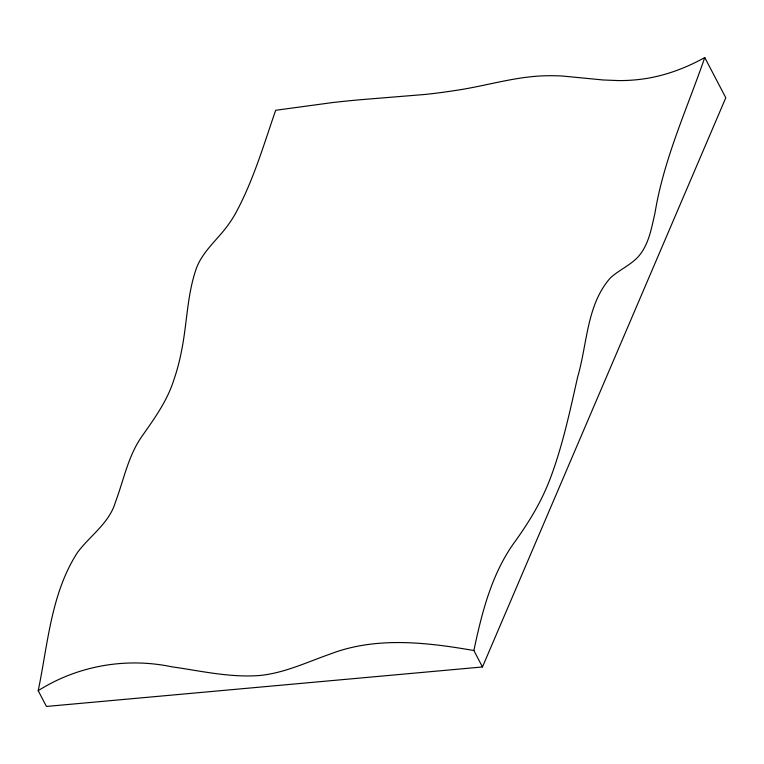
<?xml version="1.0" encoding="UTF-8"?>
<svg xmlns="http://www.w3.org/2000/svg" width="764" height="764" viewBox="0 0 764 764"><rect width="100%" height="100%" fill="white"/><g stroke="black" fill="none" stroke-linecap="round" stroke-linejoin="round"><path stroke-width="1.15" d="M38.2 690.685C47.931 644.052 51.007 593.084 77.708 552.162C90.276 535.478 109.252 523.149 115.431 502.158C123.739 480.059 128.094 456.041 141.894 436.378C154.185 418.863 167.01 401.253 173.6 380.615A169.092 79.742 84.8 0 0 181.593 350.657C187.094 323.468 187.056 295.105 196.233 268.727C202.508 251.423 217.425 239.762 227.93 225.246A206.786 97.515 84.8 0 0 235.064 214.264C253.037 181.536 263.532 145.408 275.67 110.283L332.789 102.529A1162.751 771.611 23.1 0 1 359.768 99.778L424.889 94.469A584.441 387.845 23.1 0 0 454.838 90.544C485.245 86.246 514.85 76.448 545.725 75.779A172.311 114.342 23.1 0 1 562.696 76.056L603.178 79.981L618.859 80.592A161.328 107.065 23.1 0 0 644.615 78.749C665.788 75.569 686.101 67.929 704.771 57.548L725.8 97.773L482.466 666.962L46.442 706.452L38.2 690.685C77.594 665.683 125.993 657.25 171.575 666.762C200.416 670.859 229.334 677.639 258.643 675.577C283.645 673.428 306.507 662.321 329.895 654.156C375.859 636.345 426.551 642.295 473.881 650.527L482.466 666.962M473.881 650.527C481.96 612.136 491.94 572.542 515.767 540.54C527.093 524.61 537.569 507.964 545.477 490.049A265.586 125.248 84.8 0 0 549.975 479.238C562.543 446.147 569.896 411.414 577.651 376.977C587.344 344.058 586.532 304.836 610.379 277.924C619.356 269.616 631.265 264.993 639.248 255.548C649.075 243.554 651.577 227.662 654.996 212.994C663.83 158.95 686.989 108.937 704.771 57.548"/></g></svg>
